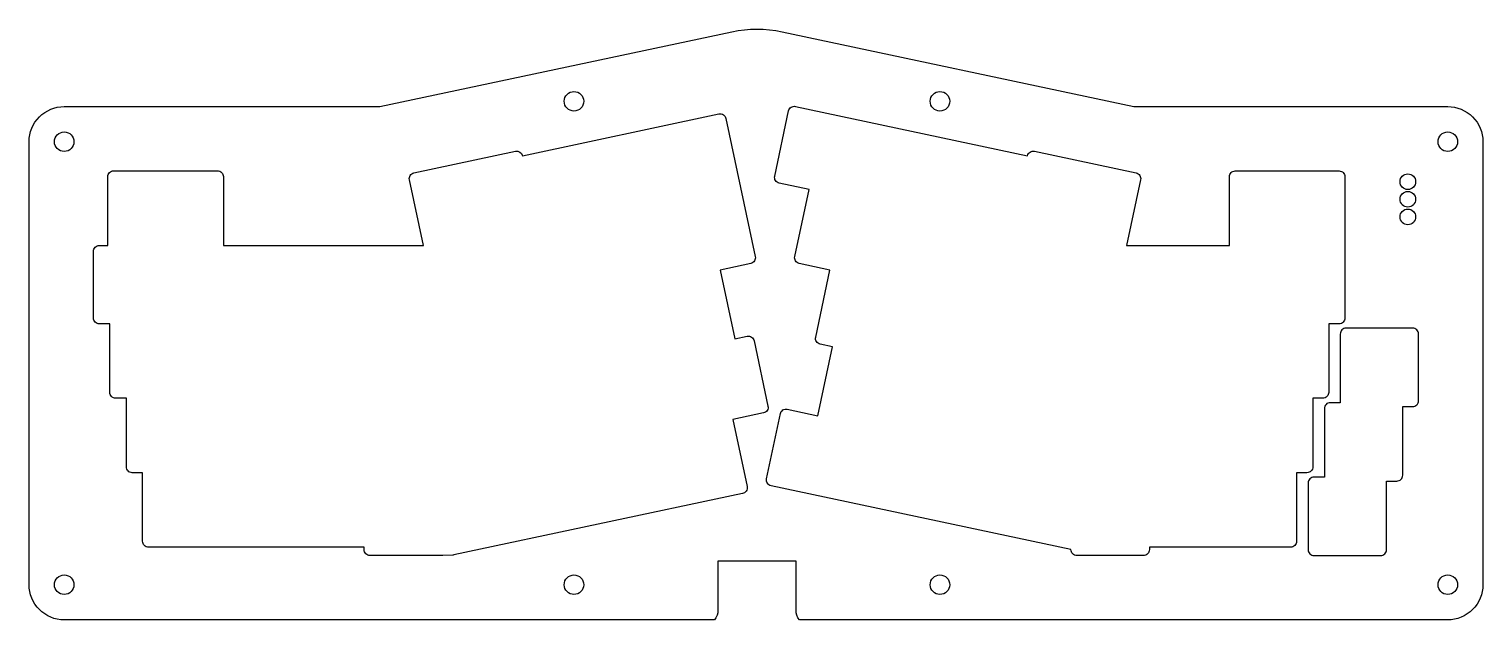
# Model space of a CAD drawing. Header units: millimetres. Extents: x -898 to -526, y -641 to -490.
import ezdxf

# ---------------------------------------------------------------- set-up
doc = ezdxf.new("R2010")
doc.units = ezdxf.units.MM
doc.layers.get('0').update_dxf_attribs({"linetype": 'CONTINUOUS'})

msp = doc.modelspace()

# ---------------------------------------------------------------- linework, layer by layer
for points in [[(-700.89, -641.46, -0.170404), (-701.77, -638.96), (-701.77, -638.46), (-701.77, -626.46), (-721.77, -626.46), (-721.77, -638.46), (-721.77, -638.96, -0.170404), (-722.65, -641.46), (-889.14, -641.46, -0.414214), (-898.14, -632.46), (-898.14, -519.12, -0.414214), (-889.14, -510.12), (-808.29, -510.12), (-718.21, -490.98, -0.105104), (-705.32, -490.98), (-615.25, -510.12), (-534.9, -510.12, -0.414214), (-525.9, -519.12), (-525.9, -632.46, -0.414214), (-534.9, -641.46)], [(-700.89, -641.46, -0.170404), (-701.77, -638.96), (-701.77, -638.46), (-701.77, -626.46), (-721.77, -626.46), (-721.77, -638.46), (-721.77, -638.96, -0.170404), (-722.65, -641.46), (-889.14, -641.46, -0.414214), (-898.14, -632.46), (-898.14, -519.12, -0.414214), (-889.14, -510.12), (-808.29, -510.12), (-718.21, -490.98, -0.105104), (-705.32, -490.98), (-615.25, -510.12), (-534.9, -510.12, -0.414214), (-525.9, -519.12), (-525.9, -632.46, -0.414214), (-534.9, -641.46)], [(-714.28, -568.9, -0.414214), (-712.5, -570.05), (-708.95, -586.74, -0.414214), (-710.11, -588.52), (-717.96, -590.19), (-714.3, -607.36, -0.414214), (-715.46, -609.14), (-789.4, -624.85, -0.042377), (-789.65, -624.89), (-792.24, -624.99, -0.010008), (-792.3, -624.99), (-810.83, -624.99, -0.414214), (-812.33, -623.49), (-812.33, -622.85), (-867.56, -622.85, -0.414214), (-869.06, -621.35), (-869.06, -603.8), (-871.73, -603.8, -0.414214), (-873.23, -602.3), (-873.23, -584.75), (-875.99, -584.75, -0.414214), (-877.49, -583.25), (-877.49, -565.7), (-880.17, -565.7, -0.414214), (-881.67, -564.2), (-881.67, -547.14, -0.414214), (-880.17, -545.64), (-877.99, -545.64), (-877.99, -528.04, -0.414214), (-876.49, -526.54), (-849.89, -526.54, -0.414214), (-848.39, -528.04), (-848.39, -545.64), (-797.18, -545.64), (-800.75, -528.85, -0.414214), (-799.59, -527.07), (-773.6, -521.55, -0.413431), (-771.82, -522.7), (-721.5, -512, -0.414214), (-719.72, -513.16), (-712.22, -548.49, -0.414214), (-713.37, -550.27), (-721.22, -551.94), (-717.47, -569.58)], [(-714.28, -568.9, -0.414214), (-712.5, -570.05), (-708.95, -586.74, -0.414214), (-710.11, -588.52), (-717.96, -590.19), (-714.3, -607.36, -0.414214), (-715.46, -609.14), (-789.4, -624.85, -0.042377), (-789.65, -624.89), (-792.24, -624.99, -0.010008), (-792.3, -624.99), (-810.83, -624.99, -0.414214), (-812.33, -623.49), (-812.33, -622.85), (-867.56, -622.85, -0.414214), (-869.06, -621.35), (-869.06, -603.8), (-871.73, -603.8, -0.414214), (-873.23, -602.3), (-873.23, -584.75), (-875.99, -584.75, -0.414214), (-877.49, -583.25), (-877.49, -565.7), (-880.17, -565.7, -0.414214), (-881.67, -564.2), (-881.67, -547.14, -0.414214), (-880.17, -545.64), (-877.99, -545.64), (-877.99, -528.04, -0.414214), (-876.49, -526.54), (-849.89, -526.54, -0.414214), (-848.39, -528.04), (-848.39, -545.64), (-797.18, -545.64), (-800.75, -528.85, -0.414214), (-799.59, -527.07), (-773.6, -521.55, -0.413431), (-771.82, -522.7), (-721.5, -512, -0.414214), (-719.72, -513.16), (-712.22, -548.49, -0.414214), (-713.37, -550.27), (-721.22, -551.94), (-717.47, -569.58)], [(-614.71, -527.07, -0.414214), (-613.56, -528.85), (-617.13, -545.64), (-590.82, -545.64), (-590.82, -528.09, -0.414214), (-589.32, -526.59), (-562.72, -526.59, -0.414214), (-561.22, -528.09), (-561.22, -564.2, -0.414214), (-562.72, -565.7), (-565.39, -565.7), (-565.39, -583.25, -0.414214), (-566.89, -584.75), (-569.46, -584.75), (-569.46, -602.3, -0.414214), (-570.96, -603.8), (-573.62, -603.8), (-573.62, -621.35, -0.414214), (-575.12, -622.85), (-611.31, -622.85), (-611.31, -623.49, -0.414214), (-612.81, -624.99), (-629.87, -624.99, -0.414214), (-631.37, -623.49), (-631.37, -623.48), (-708.17, -607.16, -0.414214), (-709.32, -605.38), (-705.78, -588.69, -0.414214), (-704, -587.54), (-696.15, -589.21), (-692.4, -571.56), (-695.59, -570.88, -0.414214), (-696.74, -569.1), (-693.1, -551.94), (-700.94, -550.27, -0.414214), (-702.09, -548.49), (-698.44, -531.32), (-706.08, -529.7, -0.414214), (-707.23, -527.92), (-703.69, -511.23, -0.414214), (-701.91, -510.08), (-642.49, -522.71), (-642.49, -522.7, -0.414214), (-640.71, -521.55)], [(-614.71, -527.07, -0.414214), (-613.56, -528.85), (-617.13, -545.64), (-590.82, -545.64), (-590.82, -528.09, -0.414214), (-589.32, -526.59), (-562.72, -526.59, -0.414214), (-561.22, -528.09), (-561.22, -564.2, -0.414214), (-562.72, -565.7), (-565.39, -565.7), (-565.39, -583.25, -0.414214), (-566.89, -584.75), (-569.46, -584.75), (-569.46, -602.3, -0.414214), (-570.96, -603.8), (-573.62, -603.8), (-573.62, -621.35, -0.414214), (-575.12, -622.85), (-611.31, -622.85), (-611.31, -623.49, -0.414214), (-612.81, -624.99), (-629.87, -624.99, -0.414214), (-631.37, -623.49), (-631.37, -623.48), (-708.17, -607.16, -0.414214), (-709.32, -605.38), (-705.78, -588.69, -0.414214), (-704, -587.54), (-696.15, -589.21), (-692.4, -571.56), (-695.59, -570.88, -0.414214), (-696.74, -569.1), (-693.1, -551.94), (-700.94, -550.27, -0.414214), (-702.09, -548.49), (-698.44, -531.32), (-706.08, -529.7, -0.414214), (-707.23, -527.92), (-703.69, -511.23, -0.414214), (-701.91, -510.08), (-642.49, -522.71), (-642.49, -522.7, -0.414214), (-640.71, -521.55)], [(-542.37, -585.39), (-542.37, -568.33, 0.414214), (-543.87, -566.83), (-560.93, -566.83, 0.414214), (-562.43, -568.33), (-562.43, -585.88), (-565, -585.88, 0.414214), (-566.5, -587.38), (-566.5, -604.93), (-569.16, -604.93, 0.414214), (-570.66, -606.43), (-570.66, -623.49, 0.414214), (-569.16, -624.99), (-552.1, -624.99, 0.414214), (-550.6, -623.49), (-550.6, -605.94), (-547.94, -605.94, 0.414214), (-546.44, -604.44), (-546.44, -586.89), (-543.87, -586.89, 0.414214)], [(-542.37, -585.39), (-542.37, -568.33, 0.414214), (-543.87, -566.83), (-560.93, -566.83, 0.414214), (-562.43, -568.33), (-562.43, -585.88), (-565, -585.88, 0.414214), (-566.5, -587.38), (-566.5, -604.93), (-569.16, -604.93, 0.414214), (-570.66, -606.43), (-570.66, -623.49, 0.414214), (-569.16, -624.99), (-552.1, -624.99, 0.414214), (-550.6, -623.49), (-550.6, -605.94), (-547.94, -605.94, 0.414214), (-546.44, -604.44), (-546.44, -586.89), (-543.87, -586.89, 0.414214)]]:
    msp.add_lwpolyline(points, format="xyb", close=True)
for centre, radius in [((-758.62, -508.77), 2.5), ((-758.62, -508.77), 2.5), ((-664.92, -508.77), 2.5), ((-664.92, -508.77), 2.5), ((-889.14, -519.12), 2.5), ((-889.14, -519.12), 2.5), ((-534.9, -519.12), 2.5), ((-534.9, -519.12), 2.5), ((-545.12, -529.34), 2), ((-545.12, -529.34), 2), ((-545.12, -533.84), 2), ((-545.12, -533.84), 2), ((-545.12, -538.34), 2), ((-545.12, -538.34), 2), ((-889.14, -632.46), 2.5), ((-889.14, -632.46), 2.5), ((-758.62, -632.46), 2.5), ((-758.62, -632.46), 2.5), ((-664.92, -632.46), 2.5), ((-664.92, -632.46), 2.5), ((-534.9, -632.46), 2.5), ((-534.9, -632.46), 2.5)]:
    msp.add_circle(centre, radius)

doc.saveas('drawing.dxf')
